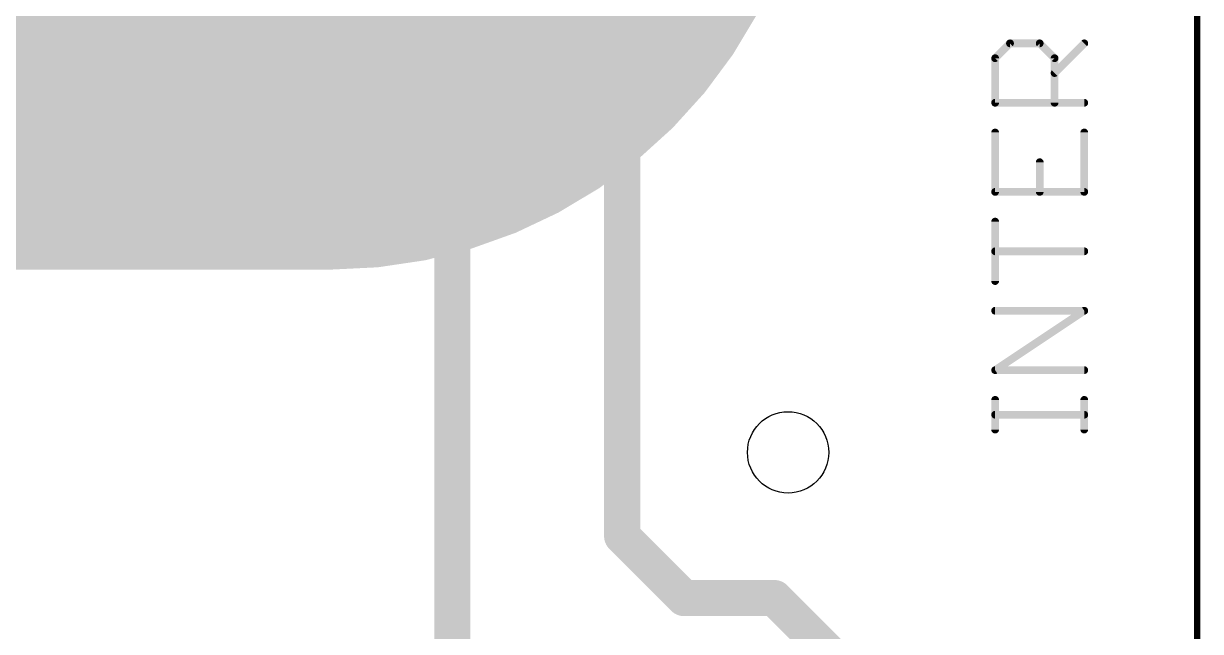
# Model space of a CAD drawing. Extents: x 0 to 165, y 0 to 217.
# Drawn here: x 118.91 to 165.23, y 24.95 to 48.88 of the extents above; entities that cross this region are included whole.
import ezdxf

# ---------------------------------------------------------------- set-up
doc = ezdxf.new("R2010")
doc.units = 0
doc.layers.add('16', color=175, linetype='CONTINUOUS')
doc.layers.add('20', color=7, linetype='CONTINUOUS')

msp = doc.modelspace()

# ---------------------------------------------------------------- linework, layer by layer
at = {"layer": '16'}
for points, const_width in [([(165.1, 217.17), (165.1, 0)], 0.254), ([(130.9878, 58.2422), (32.5374, 58.2422)], 38.1), ([(137.5918, 47.9298), (135.3566, 45.6946)], 1.4224), ([(141.1478, 47.9298), (137.5918, 47.9298)], 1.4224), ([(142.4686, 46.609), (141.1478, 47.9298)], 1.4224), ([(142.4686, 28.702), (142.4686, 46.609)], 1.4224), ([(135.3566, 45.6946), (135.3566, 41.1226)], 1.4224), ([(135.255, 41.021), (115.3922, 41.021)], 1.4224), ([(135.3566, 41.1226), (135.255, 41.021)], 1.4224), ([(135.7884, 40.4876), (135.255, 41.021)], 1.4224), ([(135.7884, 21.7424), (135.7884, 40.4876)], 1.4224), ([(144.907, 26.2636), (142.4686, 28.702)], 1.4224), ([(148.463, 26.2636), (144.907, 26.2636)], 1.4224), ([(150.9776, 23.749), (148.463, 26.2636)], 1.4224)]:
    msp.add_lwpolyline(points, dxfattribs=dict(at, const_width=const_width))
for points, const_width in [([(130.9878, 48.7172, 1), (130.9878, 67.7672)], 19.05), ([(137.5918, 48.2854, 1), (137.5918, 47.5742)], 0.7112), ([(137.8432, 47.6784, 1), (137.3404, 48.1812)], 0.7112), ([(141.3992, 48.1812, 1), (140.8964, 47.6784)], 0.7112), ([(141.1478, 47.5742, 1), (141.1478, 48.2854)], 0.7112), ([(142.8242, 46.609, 1), (142.113, 46.609)], 0.7112), ([(142.2172, 46.3576, 1), (142.72, 46.8604)], 0.7112), ([(135.7122, 45.6946, 1), (135.001, 45.6946)], 0.7112), ([(135.1052, 45.946, 1), (135.608, 45.4432)], 0.7112), ([(135.5064, 41.2724, 1), (135.0036, 40.7696)], 0.7112), ([(135.608, 40.8712, 1), (135.1052, 41.374)], 0.7112), ([(135.255, 40.6654, 1), (135.255, 41.3766)], 0.7112), ([(135.0036, 41.2724, 1), (135.5064, 40.7696)], 0.7112), ([(135.001, 41.1226, 1), (135.7122, 41.1226)], 0.7112), ([(136.144, 40.4876, 1), (135.4328, 40.4876)], 0.7112), ([(135.537, 40.2362, 1), (136.0398, 40.739)], 0.7112), ([(142.72, 28.9534, 1), (142.2172, 28.4506)], 0.7112), ([(142.113, 28.702, 1), (142.8242, 28.702)], 0.7112), ([(144.907, 26.6192, 1), (144.907, 25.908)], 0.7112), ([(144.6556, 26.0122, 1), (145.1584, 26.515)], 0.7112), ([(148.7144, 26.515, 1), (148.2116, 26.0122)], 0.7112), ([(148.463, 25.908, 1), (148.463, 26.6192)], 0.7112)]:
    msp.add_lwpolyline(points, format="xyb", dxfattribs=dict(at, const_width=const_width))
at = {"layer": '20'}
msp.add_line((165.08, 0), (165.08, 216.84), dxfattribs=at)
at = {"layer": '20', "const_width": 0.3048}
for points in [[(157.1468, 47.5139), (157.7315, 48.0986)], [(157.7315, 48.0986), (158.9009, 48.0986)], [(158.9009, 48.0986), (159.4856, 47.5139)], [(159.4856, 46.9292), (160.655, 48.0986)], [(157.1468, 45.7598), (157.1468, 47.5139)], [(159.4856, 47.5139), (159.4856, 45.7598)], [(160.655, 45.7598), (157.1468, 45.7598)], [(157.1468, 44.5904), (157.1468, 42.2516)], [(160.655, 42.2516), (160.655, 44.5904)], [(158.9009, 42.2516), (158.9009, 43.421)], [(157.1468, 42.2516), (160.655, 42.2516)], [(157.1468, 38.7434), (157.1468, 41.0822)], [(160.655, 39.9128), (157.1468, 39.9128)], [(157.1468, 35.2352), (160.655, 37.574)], [(160.655, 37.574), (157.1468, 37.574)], [(160.655, 35.2352), (157.1468, 35.2352)], [(157.1468, 32.8964), (157.1468, 34.0658)], [(160.655, 32.8964), (160.655, 34.0658)], [(160.655, 33.4811), (157.1468, 33.4811)]]:
    msp.add_lwpolyline(points, dxfattribs=at)
at = {"layer": '20', "const_width": 0.1524}
for points in [[(157.7315, 48.1748, 1), (157.7315, 48.0224)], [(157.7854, 48.0447, 1), (157.6776, 48.1525)], [(158.9548, 48.1525, 1), (158.847, 48.0447)], [(158.9009, 48.0224, 1), (158.9009, 48.1748)], [(160.7089, 48.0447, 1), (160.6011, 48.1525)], [(157.223, 47.5139, 1), (157.0706, 47.5139)], [(157.0929, 47.5678, 1), (157.2007, 47.46)], [(159.5618, 47.5139, 1), (159.4094, 47.5139)], [(159.4317, 47.46, 1), (159.5395, 47.5678)], [(159.4317, 46.9831, 1), (159.5395, 46.8753)], [(157.1468, 45.836, 1), (157.1468, 45.6836)], [(160.655, 45.6836, 1), (160.655, 45.836)], [(157.0706, 45.7598, 1), (157.223, 45.7598)], [(159.4094, 45.7598, 1), (159.5618, 45.7598)], [(157.223, 44.5904, 1), (157.0706, 44.5904)], [(160.7312, 44.5904, 1), (160.5788, 44.5904)], [(158.9771, 43.421, 1), (158.8247, 43.421)], [(157.1468, 42.3278, 1), (157.1468, 42.1754)], [(157.0706, 42.2516, 1), (157.223, 42.2516)], [(158.8247, 42.2516, 1), (158.9771, 42.2516)], [(160.5788, 42.2516, 1), (160.7312, 42.2516)], [(160.655, 42.1754, 1), (160.655, 42.3278)], [(157.223, 41.0822, 1), (157.0706, 41.0822)], [(157.1468, 39.989, 1), (157.1468, 39.8366)], [(160.655, 39.8366, 1), (160.655, 39.989)], [(157.0706, 38.7434, 1), (157.223, 38.7434)], [(157.1468, 37.6502, 1), (157.1468, 37.4978)], [(160.6973, 37.5106, 1), (160.6127, 37.6374)], [(160.655, 37.4978, 1), (160.655, 37.6502)], [(157.1468, 35.3114, 1), (157.1468, 35.159)], [(157.1045, 35.2986, 1), (157.1891, 35.1718)], [(160.655, 35.159, 1), (160.655, 35.3114)], [(157.223, 34.0658, 1), (157.0706, 34.0658)], [(160.7312, 34.0658, 1), (160.5788, 34.0658)], [(157.1468, 33.5573, 1), (157.1468, 33.4049)], [(160.655, 33.4049, 1), (160.655, 33.5573)], [(157.0706, 32.8964, 1), (157.223, 32.8964)], [(160.5788, 32.8964, 1), (160.7312, 32.8964)]]:
    msp.add_lwpolyline(points, format="xyb", dxfattribs=at)
at = {"layer": '20'}
msp.add_circle((149, 32), 1.6, dxfattribs=at)

doc.saveas('drawing.dxf')
